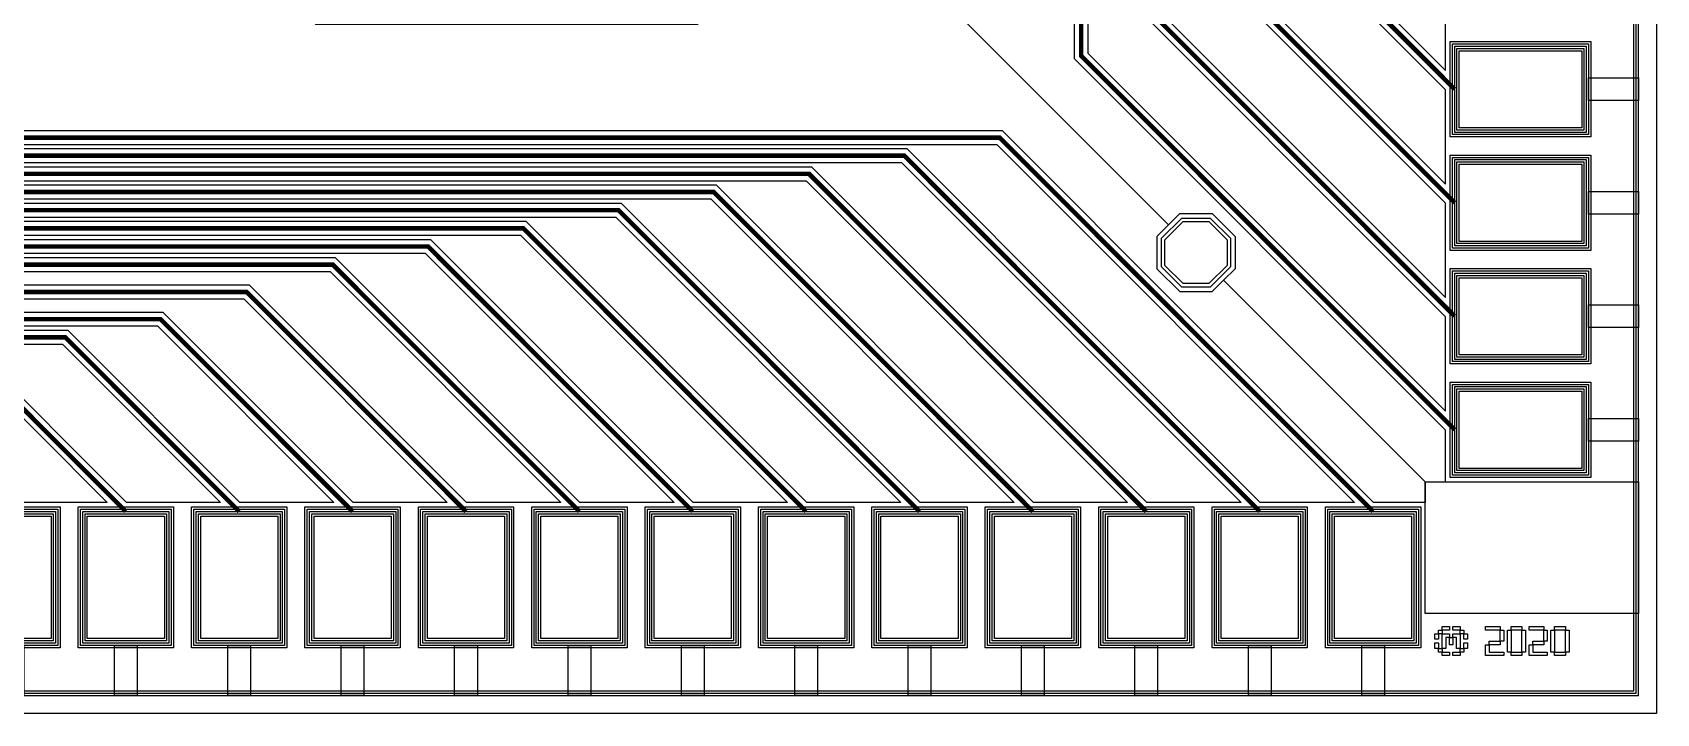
# Model space of a CAD drawing. Extents: x -87611 to 96139, y 77822 to 138139.
# Drawn here: x 66257 to 69837, y 108368 to 109868 of the extents above; entities that cross this region are included whole.
import ezdxf

# ---------------------------------------------------------------- set-up
doc = ezdxf.new("R2010")
doc.units = 0
doc.header["$MEASUREMENT"] = 0
doc.layers.get('0').update_dxf_attribs({"color": 6})
for name, color, linetype in [('L12D0 Etch', 190, 'Continuous'), ('L14D0 Au', 2, 'Continuous'), ('L15D0 PVIA', 7, 'Continuous'), ('L18D0 SU8', 7, 'Continuous'), ('L3D0 Base', 3, 'Continuous'), ('L4D0 Cntr', 1, 'Continuous'), ('L7D0 DE', 42, 'Continuous'), ('L8D0 Wire', 5, 'Continuous')]:
    doc.layers.add(name, color=color, linetype=linetype)

# ---------------------------------------------------------------- blocks, each defined once
blk = doc.blocks.new('_128TRCE70')
at = {"layer": 'L14D0 Au'}
blk.add_lwpolyline([(0, 0), (-1745.413, 1745.413), (-1447.5, 2043.326), (-1447.5, 2885.952), (-2043.326, 3481.778), (-2885.952, 3481.778), (-3183.865, 3183.865), (-3923.773, 3923.773), (-3898.57, 3948.975), (-3898.57, 4020.192), (-3948.975, 4070.598), (-4020.192, 4070.598), (-4045.395, 4045.395), (-4490, 4490), (-4490, 4535), (-4376.213, 4535), (-3557.601, 3716.388), (-785, 3716.388), (-785, 3499.154), (505.013, 2209.141), (-788.427, 915.701), (-685.896, 813.17)], dxfattribs=at)
for points in [[(547.44, 2209.141), (-755, 3511.58), (-755, 3746.388), (-3545.175, 3746.388), (-4333.787, 4535), (-4126.213, 4535), (-3347.601, 3756.388), (-745, 3756.388), (-745, 3515.722), (551.226, 2219.496), (551.226, 2212.927)], [(581.226, 2200.501), (581.226, 2231.922), (-715, 3528.149), (-715, 3786.388), (-3335.175, 3786.388), (-4083.787, 4535), (-3876.213, 4535), (-3137.601, 3796.388), (-705, 3796.388), (-705, 3532.291), (591.226, 2236.064), (591.226, 2210.501)], [(621.226, 2198.075), (621.226, 2248.491), (-675, 3544.717), (-675, 3826.388), (-3125.175, 3826.388), (-3833.787, 4535), (-3626.213, 4535), (-2927.601, 3836.388), (-665, 3836.388), (-665, 3548.859), (631.226, 2252.633), (631.226, 2208.075)], [(661.226, 2195.648), (661.226, 2265.059), (-635, 3561.286), (-635, 3866.388), (-2915.175, 3866.388), (-3583.787, 4535), (-3376.213, 4535), (-2717.601, 3876.388), (-625, 3876.388), (-625, 3565.428), (671.226, 2269.202), (671.226, 2205.648)], [(701.226, 2193.222), (701.226, 2281.628), (-595, 3577.854), (-595, 3906.388), (-2705.175, 3906.388), (-3333.787, 4535), (-3126.213, 4535), (-2507.601, 3916.388), (-585, 3916.388), (-585, 3581.997), (711.226, 2285.77), (711.226, 2203.222)], [(741.226, 2190.795), (741.226, 2298.197), (-555, 3594.423), (-555, 3946.388), (-2495.175, 3946.388), (-3083.787, 4535), (-2876.213, 4535), (-2297.601, 3956.388), (-545, 3956.388), (-545, 3598.565), (751.226, 2302.339), (751.226, 2200.795)], [(781.226, 2188.369), (781.226, 2314.765), (-515, 3610.991), (-515, 3986.388), (-2285.175, 3986.388), (-2833.787, 4535), (-2626.213, 4535), (-2087.601, 3996.388), (-505, 3996.388), (-505, 3615.134), (791.226, 2318.907), (791.226, 2198.369)], [(121.976, 1458.408), (104.298, 1476.085), (141.421, 1513.209), (77.782, 1576.848), (77.779, 1576.846), (70.708, 1583.917), (97.954, 1611.163), (246.447, 1611.163), (821.226, 2185.943), (821.226, 2331.334), (-475, 3627.56), (-475, 4026.388), (-2075.175, 4026.388), (-2583.787, 4535), (-2376.213, 4535), (-1897.601, 4056.388), (-445, 4056.388), (-445, 3639.986), (851.226, 2343.76), (851.226, 2201.8), (169.706, 1520.28), (176.777, 1513.209)], [(219.203, 1513.209), (212.132, 1520.28), (881.226, 2189.374), (881.226, 2356.186), (-415, 3652.413), (-415, 4086.388), (-1885.175, 4086.388), (-2333.787, 4535), (-2126.213, 4535), (-1707.601, 4116.388), (-385, 4116.388), (-385, 3664.839), (911.226, 2368.613), (911.226, 2205.232)], [(941.226, 2192.805), (941.226, 2381.039), (-355, 3677.266), (-355, 4146.388), (-1695.175, 4146.388), (-2083.787, 4535), (-1876.213, 4535), (-1497.601, 4156.388), (-345, 4156.388), (-345, 3681.408), (951.226, 2385.181), (951.226, 2202.805)], [(981.226, 2190.379), (981.226, 2397.608), (-315, 3693.834), (-315, 4186.388), (-1485.175, 4186.388), (-1833.787, 4535), (-1626.213, 4535), (-1287.601, 4196.388), (-305, 4196.388), (-305, 3697.976), (991.226, 2401.75), (991.226, 2200.379)], [(1021.226, 2187.953), (1021.226, 2414.176), (-275, 3710.403), (-275, 4226.388), (-1275.175, 4226.388), (-1583.787, 4535), (-1376.213, 4535), (-1077.601, 4236.388), (-265, 4236.388), (-265, 3714.545), (1031.226, 2418.318), (1031.226, 2197.953)]]:
    blk.add_lwpolyline(points, close=True, dxfattribs=at)
at = {"layer": 'L3D0 Base', "const_width": 10}
blk.add_lwpolyline([(-2375, 4555), (-1891.388, 4071.388), (-430, 4071.388), (-430, 3646.2), (866.226, 2349.973), (866.226, 2195.587), (190.919, 1520.28), (197.99, 1513.209)], dxfattribs=at)
at = {"layer": 'L8D0 Wire', "const_width": 10}
for points in [[(-4375, 4555), (-3551.388, 3731.388), (-770, 3731.388), (-770, 3505.367), (526.226, 2209.141), (144.462, 1827.376)], [(-4125, 4555), (-3341.388, 3771.388), (-730, 3771.388), (-730, 3521.936), (566.226, 2225.709), (566.226, 2206.714), (165.675, 1806.163)], [(-3875, 4555), (-3131.388, 3811.388), (-690, 3811.388), (-690, 3538.504), (606.226, 2242.278), (606.226, 2204.288), (178.101, 1776.163)], [(-3625, 4555), (-2921.388, 3851.388), (-650, 3851.388), (-650, 3555.073), (646.226, 2258.846), (646.226, 2201.861), (190.528, 1746.163)], [(-3375, 4555), (-2711.388, 3891.388), (-610, 3891.388), (-610, 3571.641), (686.226, 2275.415), (686.226, 2199.435), (202.954, 1716.163)], [(-3125, 4555), (-2501.388, 3931.388), (-570, 3931.388), (-570, 3588.21), (726.226, 2291.983), (726.226, 2197.009), (215.381, 1686.163)], [(-2875, 4555), (-2291.388, 3971.388), (-530, 3971.388), (-530, 3604.778), (766.226, 2308.552), (766.226, 2194.582), (227.807, 1656.163)], [(-2625, 4555), (-2081.388, 4011.388), (-490, 4011.388), (-490, 3621.347), (806.226, 2325.12), (806.226, 2192.156), (240.233, 1626.163)], [(-2125, 4555), (-1701.388, 4131.388), (-370, 4131.388), (-370, 3671.052), (926.226, 2374.826), (926.226, 2199.019), (349.523, 1622.315)], [(-1875, 4555), (-1491.388, 4171.388), (-330, 4171.388), (-330, 3687.621), (966.226, 2391.395), (966.226, 2196.592), (370.736, 1601.102)], [(-1625, 4555), (-1281.388, 4211.388), (-290, 4211.388), (-290, 3704.19), (1006.226, 2407.963), (1006.226, 2194.166), (383.162, 1571.102)]]:
    blk.add_lwpolyline(points, dxfattribs=at)
blk = doc.blocks.new('128PAD')
at = {"layer": 'L14D0 Au'}
blk.add_lwpolyline([(-90, 10), (-90, 290), (90, 290), (90, 10)], close=True, dxfattribs=at)
at = {"layer": 'L15D0 PVIA'}
blk.add_lwpolyline([(-85, 15), (-85, 285), (85, 285), (85, 15)], close=True, dxfattribs=at)
at = {"layer": 'L3D0 Base'}
for points in [[(-25, 300), (-25, 410), (25, 410), (25, 300)], [(-100, 0), (-100, 300), (100, 300), (100, 0)]]:
    blk.add_lwpolyline(points, close=True, dxfattribs=at)
at = {"layer": 'L4D0 Cntr'}
blk.add_lwpolyline([(-95, 5), (-95, 295), (95, 295), (95, 5)], close=True, dxfattribs=at)
at = {"layer": 'L8D0 Wire'}
blk.add_lwpolyline([(-105, -5), (-105, 305), (105, 305), (105, -5)], close=True, dxfattribs=at)
blk = doc.blocks.new('_128PADS')
for p in [(3625, 4550), (3875, 4550), (4125, 4550), (4375, 4550)]:
    blk.add_blockref('128PAD', p)
at = {"rotation": 270}
for p in [(4550, 4375), (4550, 4125), (4550, 3875), (4550, 3625), (4550, 3375), (4550, 3125), (4550, 2875), (4550, 2625), (4550, 2375), (4550, 2125), (4550, 1875), (4550, 1625), (4550, 1375)]:
    blk.add_blockref('128PAD', p, dxfattribs=at)
blk = doc.blocks.new('_SU8_POST')
at = {"layer": 'L18D0 SU8'}
blk.add_lwpolyline([(-28.5, -68.5), (-68.5, -28.5), (-68.5, 28.5), (-28.5, 68.5), (28.5, 68.5), (68.5, 28.5), (68.5, -28.5), (28.5, -68.5)], close=True, dxfattribs=at)
at = {"layer": 'L3D0 Base'}
blk.add_lwpolyline([(-31.5, -76), (-76, -31.5), (-76, 31.5), (-31.5, 76), (31.5, 76), (76, 31.5), (76, -31.5), (31.5, -76)], close=True, dxfattribs=at)
blk = doc.blocks.new('$128_70_A')
at = {"layer": 'L12D0 Etch'}
blk.add_lwpolyline([(0, 0), (0, 9950), (50, 9950), (50, 50), (9950, 50), (9950, 9950), (0, 9950), (0, 10000), (10000, 10000), (10000, 0)], close=True, dxfattribs=at)
at = {"layer": 'L14D0 Au'}
blk.add_lwpolyline([(9490, 220), (9490, 510), (9960, 510), (9960, 220)], close=True, dxfattribs=at)
at = {"layer": 'L3D0 Base'}
for points in [[(0, 0), (0, 9960), (40, 9960), (40, 40), (9960, 40), (9960, 9960), (0, 9960), (0, 10000), (10000, 10000), (10000, 0)], [(9519.184, 175.454), (9519.184, 183.454), (9527.184, 183.454), (9527.184, 175.454)], [(9527.184, 183.454), (9527.184, 191.454), (9543.184, 191.454), (9543.184, 183.454)], [(9551.184, 183.454), (9551.184, 191.454), (9567.184, 191.454), (9567.184, 183.454)], [(9567.184, 175.454), (9567.184, 183.454), (9575.184, 183.454), (9575.184, 175.454)], [(9623.184, 183.454), (9623.184, 191.454), (9655.184, 191.454), (9655.184, 183.454)], [(9655.184, 159.454), (9655.184, 183.454), (9663.184, 183.454), (9663.184, 159.454)], [(9671.184, 135.454), (9671.184, 183.454), (9679.184, 183.454), (9679.184, 135.454)], [(9679.184, 183.454), (9679.184, 191.454), (9703.184, 191.454), (9703.184, 183.454)], [(9703.184, 135.454), (9703.184, 183.454), (9711.184, 183.454), (9711.184, 135.454)], [(9719.184, 183.454), (9719.184, 191.454), (9751.184, 191.454), (9751.184, 183.454)], [(9751.184, 159.454), (9751.184, 183.454), (9759.184, 183.454), (9759.184, 159.454)], [(9767.184, 135.454), (9767.184, 183.454), (9775.184, 183.454), (9775.184, 135.454)], [(9775.184, 183.454), (9775.184, 191.454), (9799.184, 191.454), (9799.184, 183.454)], [(9799.184, 135.454), (9799.184, 183.454), (9807.184, 183.454), (9807.184, 135.454)], [(9511.184, 163.454), (9511.184, 175.454), (9519.184, 175.454), (9519.184, 163.454)], [(9511.184, 143.454), (9511.184, 155.454), (9519.184, 155.454), (9519.184, 143.454)], [(9519.184, 135.454), (9519.184, 143.454), (9527.184, 143.454), (9527.184, 135.454)], [(9527.184, 143.454), (9527.184, 175.454), (9543.184, 175.454), (9543.184, 167.454), (9535.184, 167.454), (9535.184, 143.454)], [(9543.184, 151.454), (9543.184, 167.454), (9551.184, 167.454), (9551.184, 151.454)], [(9559.184, 143.454), (9559.184, 167.454), (9551.184, 167.454), (9551.184, 175.454), (9567.184, 175.454), (9567.184, 143.454)], [(9567.184, 135.454), (9567.184, 143.454), (9575.184, 143.454), (9575.184, 135.454)], [(9575.184, 163.454), (9575.184, 175.454), (9583.184, 175.454), (9583.184, 163.454)], [(9575.184, 143.454), (9575.184, 155.454), (9583.184, 155.454), (9583.184, 143.454)], [(9623.184, 127.454), (9623.184, 151.454), (9631.184, 151.454), (9631.184, 135.454), (9663.184, 135.454), (9663.184, 127.454)], [(9631.184, 151.454), (9631.184, 159.454), (9655.184, 159.454), (9655.184, 151.454)], [(9719.184, 127.454), (9719.184, 151.454), (9727.184, 151.454), (9727.184, 135.454), (9759.184, 135.454), (9759.184, 127.454)], [(9727.184, 151.454), (9727.184, 159.454), (9751.184, 159.454), (9751.184, 151.454)], [(9527.184, 127.454), (9527.184, 135.454), (9543.184, 135.454), (9543.184, 127.454)], [(9551.184, 127.454), (9551.184, 135.454), (9567.184, 135.454), (9567.184, 127.454)], [(9679.184, 127.454), (9679.184, 135.454), (9703.184, 135.454), (9703.184, 127.454)], [(9775.184, 127.454), (9775.184, 135.454), (9799.184, 135.454), (9799.184, 127.454)]]:
    blk.add_lwpolyline(points, close=True, dxfattribs=at)
at = {"layer": 'L4D0 Cntr'}
blk.add_lwpolyline([(0, 0), (0, 9955), (45, 9955), (45, 45), (9955, 45), (9955, 9955), (0, 9955), (0, 10000), (10000, 10000), (10000, 0)], close=True, dxfattribs=at)
at = {"layer": 'L7D0 DE'}
blk.add_lwpolyline([(0, 0), (0, 9960), (40, 9960), (40, 40), (9960, 40), (9960, 9960), (0, 9960), (0, 10000), (10000, 10000), (10000, 0)], close=True, dxfattribs=at)
for name, p, rotation in [('_128PADS', (5000, 5000), 270), ('_128TRCE70', (5000, 5000), 180), ('_SU8_POST', (8984.584, 1015.416), 135)]:
    blk.add_blockref(name, p, dxfattribs=dict(rotation=rotation))
at = {"yscale": -1, "rotation": 90}
blk.add_blockref('_128TRCE70', (5000, 5000), dxfattribs=at)

msp = doc.modelspace()

# ---------------------------------------------------------------- block references
at = {"linetype": 'Continuous'}
msp.add_blockref('$128_70_A', (59837.5, 108367.6), dxfattribs=at)

doc.saveas('drawing.dxf')
